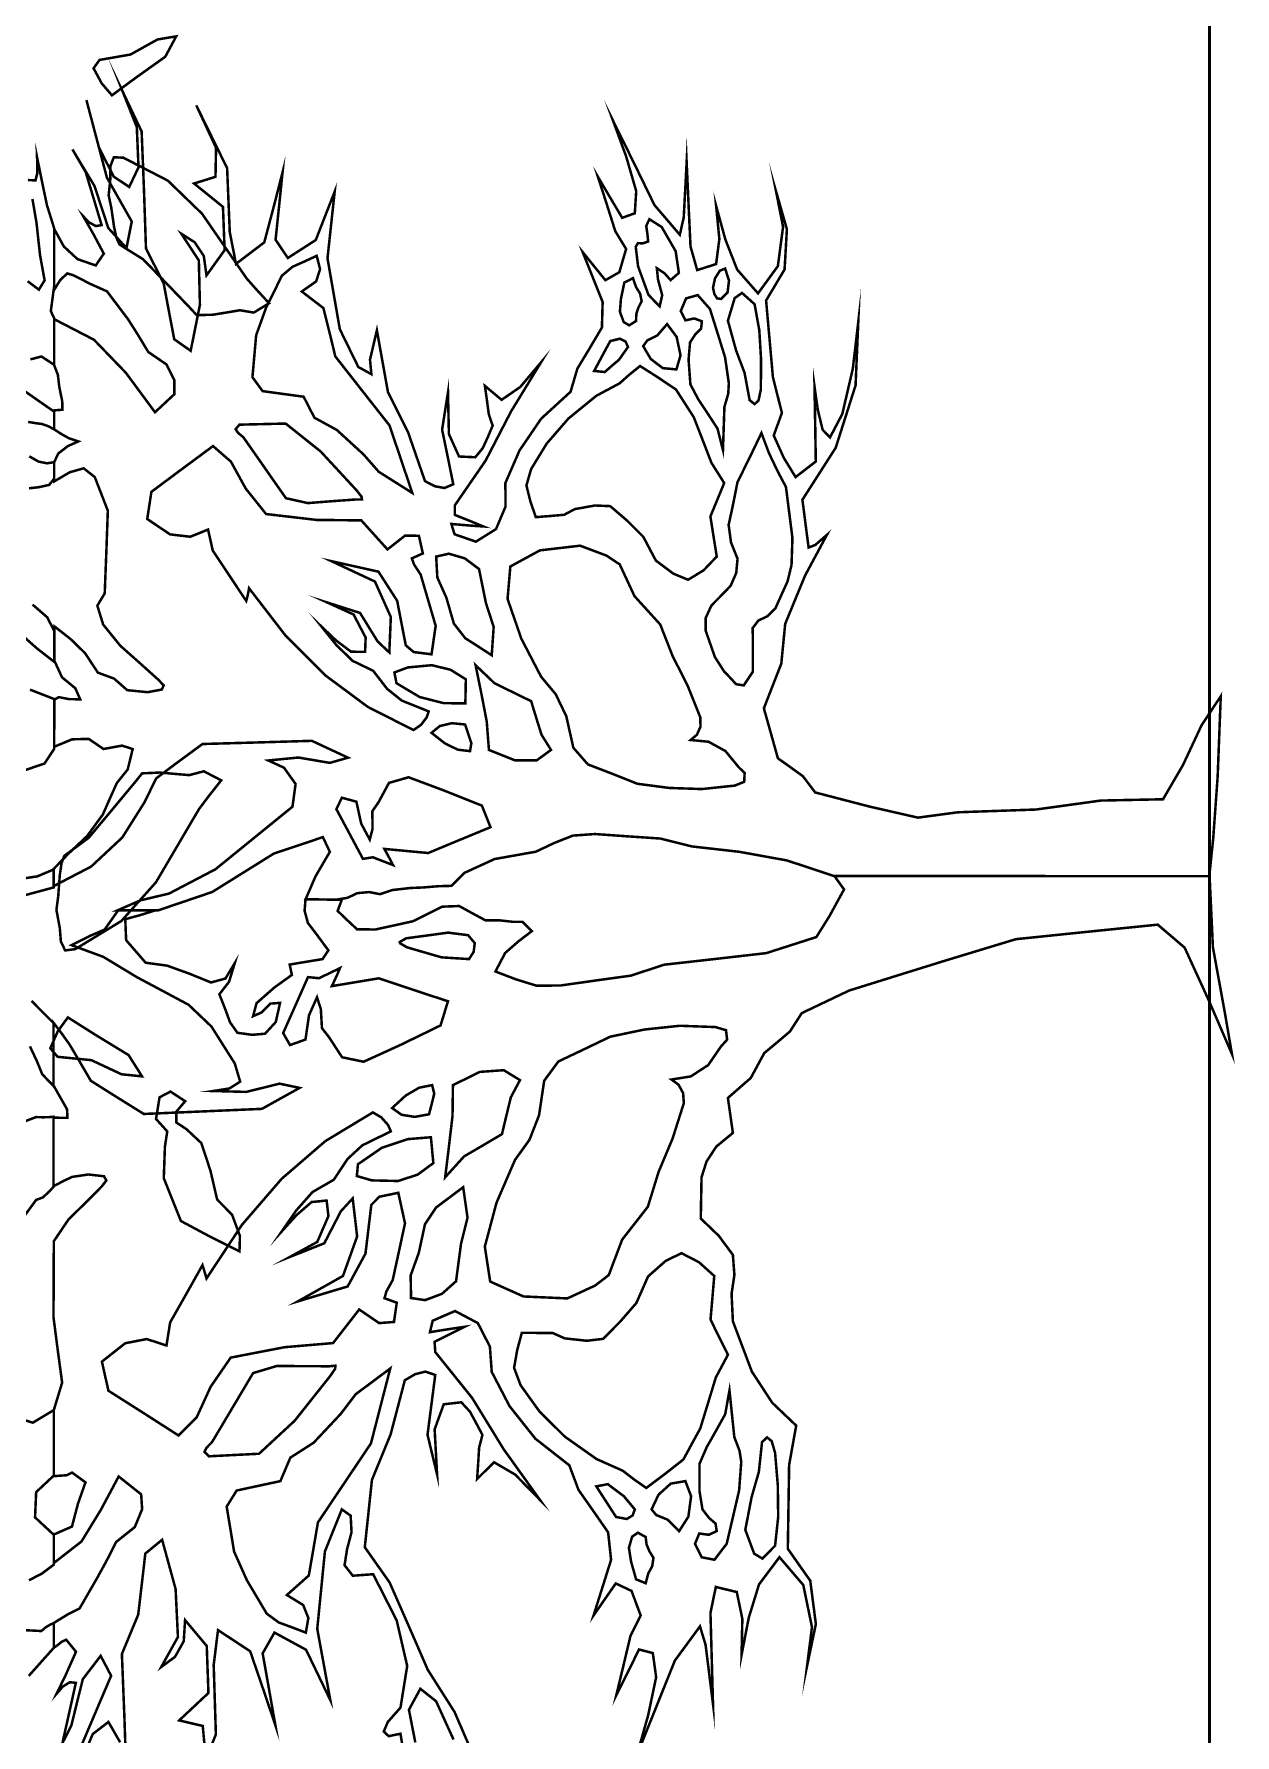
# Model space of a CAD drawing. Header units: millimetres. Extents: x 73 to 57768, y -40361 to 10065.
# Drawn here: x 23975 to 24402, y -5753 to -5148 of the extents above; entities that cross this region are included whole.
import ezdxf

# ---------------------------------------------------------------- set-up
doc = ezdxf.new("R2010")
doc.units = ezdxf.units.MM
doc.layers.add('atanka13pogled', color=185, linetype='Continuous', lineweight=13)
doc.layers.add('zemljiste', color=7, linetype='Continuous', lineweight=50)

msp = doc.modelspace()

# ---------------------------------------------------------------- linework, layer by layer
at = {"layer": 'atanka13pogled', "const_width": 0.9}
for points in [[(24025.561, -5148.423), (24018.878, -5149.545), (24009.298, -5154.889), (23998.269, -5156.82), (23996.15, -5159.792), (23999.064, -5165.193), (24002.689, -5169.417), (24011.148, -5163.188), (24021.669, -5155.682), (24025.561, -5148.423)], [(24393.35, -5447.424), (24394.753, -5433.928), (24396.329, -5411.936), (24397.437, -5383.34), (24390.612, -5393.661), (24384.007, -5407.787), (24376.886, -5420.023), (24354.682, -5420.49), (24331.618, -5423.681), (24303.742, -5424.663), (24289.636, -5426.562), (24272.658, -5422.691), (24253.028, -5417.592), (24248.706, -5411.838), (24244.237, -5408.614), (24239.769, -5405.438), (24237.284, -5396.53), (24234.776, -5387.646), (24240.984, -5371.739), (24242.371, -5357.567), (24249.43, -5340.425), (24257.226, -5325.885), (24255.143, -5327.698), (24253.084, -5329.486), (24250.707, -5330.415), (24249.962, -5324.776), (24249.242, -5319.112), (24248.497, -5313.4), (24260.357, -5294.875), (24267.428, -5272.666), (24268.385, -5250.089), (24266.442, -5266.761), (24262.705, -5282.843), (24258.331, -5291.192), (24255.695, -5288.483), (24253.969, -5281.305), (24252.807, -5273.071), (24253.048, -5286.445), (24253.264, -5299.769), (24246.066, -5305.334), (24241.835, -5298.398), (24238.291, -5290.503), (24241.205, -5282.462), (24238, -5269.785), (24236.785, -5256.101), (24235.57, -5242.465), (24242.158, -5231.4), (24242.977, -5217.069), (24239.106, -5203.573), (24241.618, -5216.213), (24239.76, -5230.229), (24232.697, -5239.924), (24225.27, -5231.453), (24221.083, -5220.772), (24217.781, -5208.766), (24218.931, -5220.564), (24217.773, -5229.489), (24211.041, -5231.637), (24208.668, -5223.24), (24207.964, -5208.213), (24207.285, -5193.186), (24206.777, -5203.082), (24206.245, -5212.903), (24204.854, -5219.042), (24195.822, -5208.479), (24188.509, -5193.473), (24181.098, -5178.491), (24185.755, -5191.177), (24189.332, -5203.519), (24188.832, -5211.418), (24184.343, -5213.022), (24180.026, -5205.762), (24175.684, -5198.379), (24178.806, -5208.049), (24181.88, -5217.768), (24185.739, -5224.124), (24183.324, -5232.39), (24178.356, -5235.23), (24170.27, -5225.228), (24173.838, -5234.154), (24177.382, -5243.006), (24177.12, -5252.078), (24172.779, -5259.432), (24168.387, -5266.712), (24165.961, -5274.949), (24155.477, -5284.549), (24147.791, -5295.844), (24142.758, -5307.433), (24142.811, -5315.819), (24139.427, -5323.835), (24132.261, -5328.316), (24128.476, -5327.003), (24124.666, -5325.689), (24123.533, -5322.018), (24127.293, -5322.345), (24131.079, -5322.648), (24134.913, -5322.902), (24129.871, -5320.832), (24124.781, -5318.785), (24124.748, -5315.389), (24135.707, -5299.482), (24144.8, -5281.906), (24155.464, -5264.453), (24148.045, -5273.26), (24141.411, -5277.818), (24135.465, -5272.85), (24136.182, -5277.916), (24136.849, -5282.958), (24138.228, -5286.993), (24136.526, -5291.044), (24134.7, -5295.022), (24132.04, -5298.263), (24126.254, -5297.997), (24122.653, -5290.021), (24122.317, -5275.17), (24120.226, -5288.437), (24122.236, -5298.144), (24124.195, -5307.876), (24121.073, -5309.21), (24117.705, -5308.604), (24114.141, -5306.77), (24108.154, -5289.485), (24100.939, -5274.998), (24097.014, -5253.073), (24094.559, -5263.523), (24095.05, -5268.696), (24090.385, -5266.11), (24083.813, -5252.675), (24079.427, -5227.43), (24081.989, -5203.683), (24078.596, -5212.367), (24075.253, -5220.928), (24065.304, -5227.328), (24060.938, -5220.821), (24062.194, -5208.863), (24063.426, -5196.832), (24060.21, -5209.359), (24056.919, -5221.763), (24046.852, -5229.427), (24044.634, -5218.104), (24043.693, -5195.339), (24032.709, -5172.967), (24039.753, -5188.092), (24039.552, -5198.429), (24031.936, -5200.81), (24042.216, -5209.117), (24042.797, -5224.545), (24036.355, -5233.515), (24035.386, -5226.608), (24032.133, -5221.713), (24027.406, -5218.71), (24033.618, -5228.183), (24034.011, -5243.967), (24030.72, -5260.365), (24024.865, -5256.26), (24022.987, -5246.385), (24021.109, -5236.388), (24014.805, -5223.948), (24014.106, -5203.407), (24013.262, -5182.286), (24006.523, -5168.105), (24011.544, -5180.755), (24012.146, -5195.049), (24008.844, -5202.026), (24003.344, -5198.375), (23998.065, -5187.998), (23993.596, -5171.089), (24000.9, -5198.723), (24009.752, -5214.351), (24007.85, -5223.792), (24001.392, -5216.647), (23996.481, -5201.694), (23988.624, -5188.657), (23993.355, -5196.8), (23996.195, -5206.22), (23999.01, -5215.616), (23997.025, -5215.968), (23994.697, -5214.748), (23992.492, -5212.522), (23995.872, -5218.423), (23999.792, -5225.773), (23996.911, -5229.98), (23990.421, -5227.729), (23985.575, -5223.244), (23982.105, -5216.942), (23982.105, -5238.708), (23984.303, -5235.128), (23986.795, -5232.824), (23989.066, -5233.515), (23994.987, -5236.547), (24000.933, -5239.212), (24008.402, -5249.095), (24012.003, -5254.775), (24015.629, -5260.798), (24022.103, -5265.226), (24024.922, -5270.915), (24024.918, -5275.817), (24018.014, -5282.241), (24007.649, -5268.197), (23996.301, -5256.436), (23982.105, -5249.095), (23982.105, -5265.447), (23983.439, -5268.917), (23983.938, -5273.173), (23984.978, -5278.265), (23985.043, -5279.836), (23985.06, -5281.333), (23982.105, -5281.579), (23982.105, -5288.318), (23984.61, -5289.951), (23987.409, -5291.51), (23990.724, -5292.628), (23987.016, -5294.277), (23983.603, -5296.909), (23982.105, -5300.031), (23982.105, -5306.882), (23987.675, -5303.607), (23992.63, -5302.2), (23996.58, -5305.334), (24001.228, -5317.28), (24000.696, -5332.024), (24000.114, -5346.768), (23998.793, -5348.896), (23997.496, -5351.122), (23999.563, -5357.816), (24005.624, -5365.326), (24012.47, -5371.412), (24019.341, -5377.595), (24021.108, -5379.498), (24020.445, -5380.959), (24015.363, -5381.904), (24008.128, -5381.18), (24003.446, -5377.067), (23997.684, -5374.943), (23993.133, -5368.023), (23987.871, -5362.896), (23982.216, -5358.48), (23982.216, -5370.745), (23984.913, -5376.605), (23989.647, -5380.501), (23991.386, -5384.446), (23987.388, -5384.375), (23983.783, -5383.667), (23982.216, -5384.555), (23982.105, -5401.349), (23988.526, -5398.678), (23994.431, -5398.534), (23999.673, -5402.123), (24006.278, -5400.92), (24010.083, -5402.147), (24008.291, -5409.415), (24004.428, -5414.257), (24001.915, -5419.859), (23999.452, -5425.437), (23993.841, -5433.13), (23987.274, -5439.326), (23981.884, -5444.884), (23981.884, -5450.96), (23995.287, -5443.988), (24006.381, -5433.626), (24014.258, -5421.128), (24018.461, -5412.551), (24026.666, -5406.429), (24034.919, -5400.356), (24054.37, -5399.8), (24073.845, -5399.219), (24086.739, -5405.218), (24080.261, -5407.071), (24069.093, -5405.168), (24058.343, -5406.212), (24063.942, -5408.786), (24068.067, -5414.576), (24066.961, -5422.674), (24039.527, -5444.957), (24023.001, -5453.598), (24012.875, -5456.003), (24004.645, -5459.578), (24019.12, -5459.578), (24038.382, -5453.039), (24060.295, -5439.379), (24077.79, -5433.503), (24080.261, -5438.745), (24075.171, -5447.449), (24071.602, -5455.711), (24082.872, -5455.711), (24086.584, -5455.097), (24090.026, -5453.452), (24094.253, -5453.059), (24098.157, -5453.816), (24102.502, -5452.339), (24108.837, -5451.623), (24113.433, -5451.423), (24118.937, -5450.977), (24123.533, -5450.849), (24128.132, -5446.25), (24138.895, -5441.307), (24153.586, -5438.696), (24160.187, -5435.566), (24166.837, -5432.951), (24174.69, -5432.398), (24186.279, -5433.224), (24197.868, -5434.002), (24209.163, -5436.817), (24226.011, -5438.728), (24242.956, -5441.794), (24259.657, -5447.315), (24393.35, -5447.424)], [(23982.105, -5216.721), (23979.548, -5208.516), (23977.702, -5199.697), (23976.028, -5191.419), (23976.131, -5194.279), (23976.11, -5197.14), (23975.475, -5199.706), (23972.758, -5199.575)], [(24002.136, -5199.028), (24002.161, -5194.555), (24003.364, -5191.457), (24006.777, -5191.625), (24022.569, -5199.773), (24034.776, -5211.579), (24050.642, -5234.605), (24054.1, -5238.518), (24058.638, -5243.436), (24053.184, -5246.759), (24048.273, -5245.928), (24043.435, -5246.743), (24038.598, -5247.532), (24035.73, -5247.598), (24032.886, -5247.688), (24030.091, -5244.66), (24021.919, -5236.168), (24013.771, -5227.775), (24006.999, -5223.556), (24005.37, -5222.48), (24004.281, -5220.103), (24003.463, -5216.375), (24002.456, -5209.447), (24001.523, -5204.999), (24002.136, -5199.028)], [(23974.379, -5206.302), (23975.808, -5214.622), (23977.092, -5226.288), (23978.721, -5235.255), (23976.691, -5238.598), (23972.652, -5235.59)], [(24196.677, -5230.974), (24197.082, -5234.964), (24198.592, -5240.574), (24197.672, -5244.564), (24193.673, -5240.415), (24189.995, -5230.299), (24189.164, -5223.35), (24189.966, -5222.028), (24191.676, -5222.131), (24193.584, -5221.472), (24193.305, -5218.698), (24192.904, -5215.923), (24194.025, -5213.516), (24198.417, -5216.312), (24203.372, -5224.901), (24204.522, -5232.632), (24201.579, -5235.198), (24199.398, -5232.755), (24196.677, -5230.974)], [(23973.659, -5263.421), (23977.587, -5262.39), (23982.105, -5265.336), (23982.105, -5248.763), (23980.927, -5246.254), (23981.516, -5241.88), (23982.105, -5237.383), (23982.105, -5216.721)], [(24109.611, -5310.969), (24101.5, -5286.923), (24091.867, -5274.688), (24082.209, -5262.354), (24080.123, -5253.739), (24077.962, -5245.15), (24070.277, -5239.261), (24075.408, -5235.648), (24076.783, -5231.273), (24075.58, -5226.555), (24071.291, -5228.535), (24066.978, -5230.467), (24063.205, -5233.626), (24057.537, -5245.105), (24054.03, -5254.816), (24052.708, -5269.756), (24056.33, -5274.728), (24063.635, -5275.722), (24070.939, -5276.717), (24074.773, -5284.181), (24082.758, -5288.552), (24092.264, -5297.268), (24097.694, -5303.447), (24103.665, -5307.22), (24109.611, -5310.969)], [(24220.985, -5231.084), (24219.107, -5231.854), (24217.376, -5234.588), (24216.675, -5237.935), (24217.15, -5240.145), (24218.116, -5241.692), (24219.549, -5241.913), (24221.861, -5239.572), (24222.356, -5235.341), (24220.985, -5231.084)], [(24188.17, -5234.509), (24185.1, -5236.081), (24183.873, -5241.999), (24183.529, -5246.443), (24184.871, -5250.126), (24186.827, -5251.304), (24189.274, -5249.757), (24189.372, -5247.237), (24190.134, -5244.912), (24191.263, -5242.686), (24190.731, -5240.002), (24189.291, -5237.71), (24188.17, -5234.509)], [(24205.185, -5246.222), (24206.863, -5249.524), (24209.989, -5248.849), (24212.699, -5249.868), (24212.445, -5252.405), (24210.447, -5254.402), (24208.5, -5257.382), (24207.972, -5263.487), (24208.622, -5272.343), (24211.482, -5277.712), (24214.899, -5282.872), (24218.268, -5288.057), (24220.212, -5295.721), (24220.731, -5280.355), (24222.086, -5275.694), (24222.311, -5271.966), (24220.981, -5262.734), (24218.3, -5254.091), (24215.571, -5245.449), (24211.233, -5240.542), (24207.092, -5241.7), (24205.185, -5246.222)], [(24231.482, -5243.79), (24227.005, -5239.76), (24224.394, -5241.598), (24221.98, -5249.648), (24224.893, -5260.246), (24227.905, -5268.218), (24229.714, -5277.933), (24231.482, -5279.365), (24232.881, -5278.047), (24233.692, -5274.176), (24233.781, -5263.548), (24233.159, -5253.092), (24231.482, -5243.79)], [(24183.529, -5256.055), (24180.071, -5256.923), (24177.227, -5262.186), (24174.358, -5267.546), (24178.147, -5267.915), (24180.66, -5265.705), (24183.197, -5263.569), (24186.402, -5259.018), (24185.555, -5257.07), (24183.529, -5256.055)], [(24200.323, -5250.863), (24196.816, -5254.934), (24193.26, -5256.698), (24191.816, -5258.708), (24194.513, -5263.287), (24198.805, -5266.54), (24203.639, -5266.994), (24205.111, -5261.977), (24203.711, -5255.364), (24200.323, -5250.863)], [(24151.929, -5302.462), (24150.247, -5308.277), (24151.659, -5313.993), (24153.586, -5319.588), (24158.644, -5319.186), (24163.702, -5318.736), (24167.508, -5316.714), (24174.677, -5315.442), (24180.079, -5315.667), (24186.07, -5320.803), (24191.836, -5326.561), (24196.325, -5335.044), (24202.533, -5339.696), (24207.796, -5341.878), (24213.329, -5338.51), (24218.002, -5333.619), (24216.872, -5326.487), (24215.743, -5319.354), (24220.653, -5307.433), (24216.102, -5300.231), (24212.976, -5292.095), (24209.825, -5284.009), (24203.495, -5274.152), (24197.041, -5269.818), (24190.71, -5265.779), (24186.868, -5268.872), (24183.393, -5271.966), (24175.131, -5276.385), (24165.212, -5284.472), (24157.502, -5293.344), (24151.929, -5302.462)], [(23972.853, -5285.691), (23975.366, -5286.109), (23977.776, -5286.412), (23979.99, -5287.205), (23982.105, -5288.318), (23982.105, -5282.02), (23976.728, -5278.284), (23971.35, -5274.524)], [(24089.613, -5313.289), (24091.679, -5313.314), (24091.56, -5312.307), (24089.722, -5309.975), (24077.008, -5296.221), (24064.539, -5286.272), (24048.067, -5286.661), (24046.722, -5288.253), (24047.536, -5289.526), (24049.505, -5291.192), (24054.558, -5298.402), (24059.587, -5305.637), (24064.642, -5312.847), (24072.417, -5314.583), (24081.027, -5313.911), (24089.613, -5313.289)], [(24227.615, -5379.473), (24230.827, -5374.664), (24230.847, -5366.86), (24230.818, -5359.032), (24232.811, -5356.417), (24236.081, -5354.834), (24238.884, -5352.071), (24241.037, -5347.251), (24243.214, -5342.455), (24244.63, -5336.603), (24244.949, -5327.006), (24243.795, -5317.95), (24242.641, -5308.869), (24239.494, -5302.878), (24236.544, -5296.667), (24233.913, -5289.644), (24229.779, -5298.259), (24225.376, -5307.143), (24223.747, -5315.389), (24222.237, -5322.329), (24223.085, -5328.631), (24225.405, -5334.393), (24224.934, -5339.48), (24222.966, -5344.001), (24219.991, -5347.099), (24216.111, -5351.036), (24214.073, -5355.464), (24214.024, -5359.916), (24215.69, -5364.651), (24217.33, -5369.361), (24220.542, -5374.391), (24222.745, -5376.715), (24224.898, -5379.064), (24227.615, -5379.473)], [(23973.156, -5309.312), (23976.605, -5308.939), (23980.35, -5308.101), (23982.105, -5305.887), (23982.105, -5300.031), (23979.592, -5300.419), (23976.589, -5299.826), (23973.266, -5297.931)], [(24113.368, -5332.515), (24111.968, -5326.225), (24107.033, -5326.172), (24100.772, -5331.079), (24091.462, -5320.741), (24075.498, -5320.569), (24057.57, -5318.482), (24050.315, -5309.41), (24045.048, -5299.822), (24038.676, -5294.285), (24027.693, -5302.416), (24016.734, -5310.572), (24015.253, -5320.25), (24023.371, -5325.718), (24030.557, -5326.569), (24036.908, -5324.007), (24038.59, -5331.504), (24044.545, -5340.45), (24050.499, -5349.42), (24050.904, -5347.901), (24051.235, -5346.408), (24051.492, -5344.889), (24064.449, -5361.698), (24078.577, -5375.855), (24093.802, -5387.152), (24110.053, -5395.384), (24112.709, -5393.542), (24114.726, -5390.89), (24115.467, -5388.754), (24105.846, -5384.879), (24100.669, -5380.733), (24095.689, -5374.28), (24088.376, -5370.749), (24082.561, -5365.105), (24077.237, -5358.48), (24082.528, -5363.53), (24087.82, -5367.5), (24092.817, -5367.54), (24093.005, -5362.445), (24088.724, -5354.256), (24079.337, -5349.971), (24091.032, -5353.7), (24097.252, -5363.812), (24101.434, -5367.761), (24101.974, -5355.141), (24096.327, -5342.52), (24080.883, -5335.277), (24097.575, -5338.989), (24104.225, -5349.354), (24107.29, -5365.22), (24110.135, -5367.622), (24113.322, -5368.011), (24116.461, -5368.424), (24117.939, -5358.263), (24115.242, -5349.084), (24112.594, -5340.028), (24110.241, -5336.435), (24109.459, -5334.266), (24113.368, -5332.515)], [(24133.366, -5338.039), (24128.333, -5334.266), (24122.637, -5332.605), (24118.119, -5333.619), (24118.524, -5341.059), (24121.728, -5348.204), (24124.416, -5357.486), (24128.476, -5362.691), (24133.174, -5365.687), (24137.896, -5368.756), (24138.588, -5358.656), (24135.842, -5350.202), (24133.366, -5338.039)], [(24225.847, -5408.643), (24227.93, -5410.652), (24227.778, -5413.815), (24224.411, -5415.161), (24212.715, -5416.389), (24201.117, -5415.996), (24189.716, -5414.499), (24180.942, -5411.004), (24172.119, -5407.607), (24166.955, -5401.682), (24164.443, -5390.457), (24160.702, -5382.669), (24155.464, -5376.38), (24148.429, -5362.846), (24143.531, -5348.699), (24144.525, -5337.155), (24155.051, -5331.414), (24169.357, -5329.748), (24178.778, -5333.288), (24183.463, -5336.406), (24188.714, -5347.701), (24197.892, -5357.816), (24202.275, -5369.009), (24207.615, -5379.513), (24212.146, -5390.853), (24212.215, -5394.197), (24210.934, -5397.049), (24208.721, -5398.919), (24215.1, -5399.549), (24221.088, -5402.856), (24225.847, -5408.643)], [(23970.205, -5361.189), (23976.106, -5366.414), (23982.105, -5371.076), (23982.105, -5360.026), (23979.654, -5355.243), (23974.428, -5350.705)], [(24128.505, -5385.882), (24128.677, -5377.325), (24123.25, -5373.924), (24116.571, -5372.291), (24108.027, -5373.093), (24103.239, -5374.877), (24103.976, -5378.699), (24112.25, -5383.631), (24120.82, -5385.812), (24128.505, -5385.882)], [(24132.151, -5372.291), (24134.193, -5382.346), (24136.112, -5392.327), (24136.902, -5402.455), (24146.068, -5406.138), (24153.958, -5406.138), (24159, -5402.455), (24155.62, -5397.049), (24153.762, -5391.103), (24151.929, -5385.108), (24145.401, -5381.908), (24138.899, -5378.732), (24132.151, -5372.291)], [(23971.155, -5409.85), (23978.655, -5407.325), (23982.105, -5402.123), (23982.105, -5384.335), (23973.524, -5380.991)], [(24116.461, -5396.378), (24119.408, -5393.959), (24123.68, -5392.94), (24128.394, -5393.395), (24129.54, -5396.742), (24130.637, -5400.065), (24130.162, -5402.897), (24125.8, -5402.361), (24121.266, -5400.155), (24116.461, -5396.378)], [(23984.127, -5465.862), (23984.504, -5470.633), (23986.034, -5473.833), (23989.651, -5473.374), (24006.065, -5463.348), (24018.354, -5449.59), (24033.737, -5423.433), (24037.113, -5418.96), (24041.594, -5413.284), (24035.394, -5410.064), (24030.197, -5411.431), (24024.976, -5410.981), (24019.705, -5410.506), (24016.595, -5410.67), (24013.46, -5410.785), (24010.645, -5414.263), (24002.517, -5424.039), (23994.39, -5433.766), (23987.441, -5438.902), (23985.723, -5440.182), (23984.741, -5442.814), (23984.127, -5446.968), (23983.562, -5454.518), (23982.924, -5459.416), (23984.127, -5465.862)], [(24137.454, -5429.966), (24134.402, -5422.286), (24127.543, -5419.565), (24120.66, -5416.818), (24108.289, -5412.19), (24101.32, -5414.192), (24097.567, -5421.128), (24095.39, -5424.271), (24095.472, -5430.581), (24094.474, -5434.386), (24091.429, -5428.703), (24089.71, -5420.882), (24084.529, -5419.47), (24082.598, -5423.567), (24087.345, -5432.426), (24092.043, -5441.237), (24095.607, -5440.68), (24099.196, -5442.088), (24102.761, -5443.446), (24101.762, -5441.516), (24100.739, -5439.633), (24099.667, -5437.702), (24115.258, -5439.158), (24126.356, -5434.55), (24137.454, -5429.966)], [(23981.995, -5444.994), (23981.995, -5451.402), (23970.921, -5454.394), (23957.343, -5456.697), (23945.533, -5457.921), (23941.785, -5459.231), (23938.233, -5460.884), (23935.147, -5462.782), (23925.866, -5463.114), (23934.324, -5454.308), (23946.024, -5450.78), (23961.996, -5447.424), (23969.391, -5448.464), (23976.073, -5447.49), (23981.995, -5444.994)], [(23985.183, -5755.427), (23987.535, -5744.983), (23989.839, -5734.588), (23987.67, -5734.363), (23985.231, -5735.882), (23982.989, -5738.456), (23986.21, -5731.802), (23989.896, -5723.527), (23986.414, -5719.23), (23984.826, -5719.951), (23983.435, -5721.089), (23981.995, -5722.103), (23981.995, -5713.265), (23987.053, -5710.154), (23991.153, -5708.124), (23997.242, -5697.575), (24000.741, -5691.219), (24004.167, -5684.447), (24010.833, -5679.122), (24013.443, -5672.759), (24013.083, -5667.476), (24005.087, -5661.113), (23998.707, -5673.058), (23991.837, -5684.267), (23981.995, -5691.94), (23981.995, -5681.774), (23988.453, -5678.95), (23990.564, -5670.897), (23993.264, -5663.212), (23988.501, -5659.717), (23986.611, -5660.666), (23981.995, -5661.002), (23981.995, -5637.467), (23984.962, -5627.699), (23983.411, -5616.262), (23981.884, -5604.431), (23981.995, -5577.361), (23987.29, -5569.52), (23992.831, -5564.135), (23999.01, -5557.915), (24000.7, -5555.742), (23999.861, -5554.232), (23994.259, -5553.605), (23988.448, -5554.473), (23985.191, -5556.053), (23981.884, -5557.804), (23981.884, -5533.386), (23986.869, -5533.451), (23986.697, -5530.374), (23981.884, -5521.895), (23981.884, -5499.576), (23984.712, -5503.275), (23987.564, -5507.294), (23989.95, -5511.288), (23995.188, -5520.258), (24004.601, -5526.183), (24014.037, -5532.06), (24035.046, -5531.151), (24056.081, -5530.243), (24069.503, -5522.779), (24062.374, -5521.273), (24050.482, -5524.211), (24038.786, -5523.884), (24044.52, -5522.98), (24048.338, -5520.553), (24046.41, -5514.05), (24042.241, -5507.482), (24038.095, -5500.914), (24029.948, -5493.167), (24011.635, -5483.395), (23999.607, -5476.127), (23988.293, -5471.954), (23994.804, -5468.692), (24000.087, -5466.412), (24004.977, -5459.468), (24018.125, -5459.578), (24012.903, -5461.223), (24007.436, -5462.721), (24007.739, -5470.185), (24014.688, -5478.215), (24022.299, -5479.246), (24030.279, -5482.118), (24037.948, -5485.245), (24043.088, -5483.853), (24046.41, -5478.362), (24044.373, -5485.04), (24040.935, -5489.435), (24043.096, -5494.935), (24044.724, -5499.416), (24047.36, -5503.16), (24052.598, -5503.885), (24057.214, -5503.488), (24061.02, -5499.31), (24062.542, -5492.505), (24059.067, -5492.779), (24056.035, -5495.876), (24052.93, -5497.255), (24054.178, -5492.611), (24060.484, -5487.058), (24066.741, -5482.561), (24065.967, -5478.865), (24071.823, -5477.896), (24077.679, -5476.926), (24079.754, -5473.791), (24077.556, -5470.853), (24075.359, -5467.866), (24072.445, -5464.047), (24071.275, -5459.713), (24071.602, -5455.601), (24084.529, -5455.822), (24083.036, -5459.771), (24086.355, -5462.959), (24089.943, -5466.318), (24096.475, -5466.384), (24103.153, -5464.927), (24109.832, -5463.446), (24115.033, -5460.863), (24120.21, -5458.257), (24126.295, -5458.032), (24130.972, -5460.602), (24135.649, -5463.122), (24140.547, -5463.114), (24145.373, -5463.65), (24148.798, -5463.646), (24152.15, -5466.981), (24147.374, -5470.631), (24142.672, -5474.748), (24139.222, -5481.344), (24146.515, -5484.132), (24153.881, -5486.403), (24162.425, -5486.317), (24174.89, -5484.545), (24187.38, -5482.822), (24199.329, -5478.914), (24217.466, -5476.88), (24235.627, -5474.798), (24253.469, -5469.081), (24258.126, -5461.621), (24263.323, -5452.123), (24259.878, -5447.315), (24393.461, -5447.424)], [(24393.461, -5447.424), (24394.639, -5472.702), (24398.911, -5496.138), (24401.415, -5510.735), (24393.243, -5491.792), (24384.58, -5472.85), (24375.008, -5464.661), (24349.763, -5467.223), (24324.494, -5469.834), (24299.322, -5477.477), (24282.233, -5482.785), (24265.144, -5488.118), (24248.276, -5496.151), (24244.049, -5502.719), (24239.502, -5506.561), (24234.907, -5510.404), (24230.123, -5519.239), (24221.975, -5526.356), (24223.747, -5538.8), (24217.858, -5543.657), (24214.351, -5549.006), (24212.588, -5554.6), (24212.314, -5569.275), (24218.718, -5575.43), (24223.747, -5582.222), (24224.287, -5589.335), (24223.281, -5596.103), (24223.747, -5605.868), (24230.499, -5623.767), (24237.767, -5634.89), (24246.287, -5642.993), (24243.77, -5657.017), (24243.537, -5671.949), (24243.303, -5686.856), (24251.292, -5698.225), (24253.289, -5713.645), (24250.154, -5728.622), (24251.901, -5714.738), (24248.812, -5699.747), (24240.321, -5689.84), (24233.045, -5699.551), (24229.403, -5711.398), (24226.841, -5724.644), (24227.115, -5711.79), (24225.13, -5702.252), (24217.67, -5700.447), (24215.767, -5709.704), (24216.222, -5725.958), (24216.675, -5742.212), (24215.35, -5731.609), (24214.024, -5721.031), (24212.035, -5714.48), (24203.077, -5726.682), (24196.354, -5743.452), (24189.606, -5760.223), (24193.571, -5746.186), (24196.432, -5732.567), (24195.241, -5723.982), (24190.338, -5722.701), (24186.295, -5730.898), (24182.203, -5739.119), (24184.785, -5728.438), (24187.318, -5717.757), (24190.931, -5710.612), (24187.658, -5701.847), (24182.051, -5699.195), (24174.137, -5710.612), (24177.276, -5700.676), (24180.39, -5690.789), (24179.33, -5681), (24174.08, -5673.438), (24168.78, -5665.876), (24165.519, -5657.135), (24153.446, -5647.678), (24144.222, -5636.06), (24137.896, -5623.877), (24137.241, -5614.874), (24132.953, -5606.51), (24124.859, -5602.221), (24120.869, -5603.923), (24116.878, -5605.675), (24115.909, -5609.735), (24119.997, -5609.076), (24124.085, -5608.441), (24128.173, -5607.856), (24122.878, -5610.495), (24117.558, -5613.135), (24117.786, -5616.806), (24130.902, -5633.118), (24142.128, -5651.394), (24155.022, -5669.399), (24146.265, -5660.458), (24138.735, -5656.058), (24132.703, -5661.996), (24133.067, -5656.407), (24133.407, -5650.866), (24134.582, -5646.307), (24132.388, -5642.17), (24130.146, -5638.033), (24127.069, -5634.706), (24120.807, -5635.413), (24117.566, -5644.346), (24118.45, -5660.449), (24115.037, -5646.27), (24116.412, -5635.626), (24117.786, -5624.982), (24114.292, -5623.775), (24110.675, -5624.68), (24106.959, -5626.861), (24101.913, -5646.102), (24095.247, -5662.349), (24092.706, -5686.305), (24101.541, -5698.847), (24108.363, -5714.385), (24115.135, -5729.948), (24124.662, -5744.95), (24132.127, -5762.236)], [(24129.83, -5476.926), (24120.05, -5476.304), (24113.904, -5474.528), (24107.733, -5472.727), (24105.29, -5471.307), (24105.13, -5470.869), (24107.401, -5469.523), (24114.898, -5468.524), (24122.371, -5467.501), (24129.5, -5468.417), (24131.844, -5471.237), (24131.463, -5474.327), (24129.83, -5476.926)], [(24122.317, -5491.952), (24119.673, -5500.534), (24112.512, -5504.032), (24105.301, -5507.531), (24092.284, -5513.469), (24084.62, -5511.869), (24080, -5504.769), (24077.458, -5501.516), (24077.053, -5494.653), (24075.691, -5490.516), (24072.831, -5496.965), (24071.59, -5505.575), (24066.078, -5507.531), (24063.639, -5503.247), (24068.075, -5493.29), (24072.486, -5483.333), (24076.369, -5483.73), (24080.13, -5481.942), (24083.866, -5480.129), (24082.95, -5482.306), (24081.984, -5484.434), (24080.994, -5486.538), (24097.698, -5483.767), (24110.032, -5487.872), (24122.317, -5491.952)], [(23973.486, -5507.974), (23975.958, -5513.211), (23977.865, -5517.909), (23981.884, -5522.116), (23981.884, -5499.687), (23974.035, -5491.801)], [(24013.407, -5518.676), (24006.106, -5517.927), (23995.368, -5512.905), (23983.353, -5511.714), (23980.739, -5508.641), (23983.427, -5502.597), (23986.999, -5497.683), (23996.645, -5503.788), (24008.623, -5511.097), (24013.407, -5518.676)], [(24219.549, -5507.974), (24221.709, -5505.608), (24221.292, -5502.236), (24217.56, -5501.123), (24204.829, -5500.661), (24192.319, -5501.99), (24180.104, -5504.548), (24170.859, -5508.984), (24161.615, -5513.371), (24156.569, -5520.238), (24154.736, -5532.551), (24151.331, -5541.255), (24146.183, -5548.412), (24139.619, -5563.595), (24135.437, -5579.268), (24137.344, -5591.724), (24149.212, -5597.032), (24164.811, -5597.724), (24174.69, -5593.16), (24179.559, -5589.421), (24184.331, -5576.792), (24193.473, -5565.096), (24197.287, -5552.705), (24202.255, -5540.879), (24206.29, -5528.193), (24206.028, -5524.641), (24204.415, -5521.653), (24201.87, -5519.795), (24208.761, -5518.695), (24214.941, -5514.672), (24219.549, -5507.974)], [(24121.323, -5554.6), (24122.653, -5543.686), (24123.934, -5532.772), (24124.085, -5521.784), (24133.685, -5517.078), (24142.181, -5516.472), (24147.951, -5520.016), (24144.693, -5526.13), (24143.106, -5532.686), (24141.542, -5539.242), (24134.802, -5543.224), (24128.062, -5547.157), (24121.323, -5554.6)], [(24102.429, -5529.961), (24105.813, -5532.351), (24110.499, -5533.096), (24115.577, -5532.171), (24116.527, -5528.52), (24117.427, -5524.846), (24116.682, -5521.784), (24112.029, -5522.725), (24107.303, -5525.483), (24102.429, -5529.961)], [(24048.101, -5580.992), (24037.944, -5575.902), (24027.247, -5570.172), (24021.141, -5554.917), (24021.555, -5543.601), (24022.386, -5538.278), (24018.379, -5533.813), (24019.648, -5526.116), (24023.519, -5524.09), (24028.766, -5527.515), (24025.614, -5531.223), (24025.581, -5535.078), (24029.207, -5537.459), (24034.523, -5542.439), (24037.776, -5552.331), (24040.146, -5562.541), (24045.449, -5567.914), (24048.248, -5575.472), (24048.101, -5580.992)], [(23967.123, -5574.39), (23975.697, -5562.666), (23978.086, -5561.782), (23980.157, -5559.866), (23981.884, -5558.025), (23981.884, -5533.054), (23980.01, -5533.206), (23977.939, -5533.234), (23975.697, -5533.165), (23964.312, -5537.47)], [(24104.086, -5599.238), (24103.1, -5606.105), (24097.817, -5606.514), (24090.717, -5601.669), (24081.411, -5613.623), (24064.15, -5615.092), (24044.974, -5618.795), (24037.829, -5629.177), (24032.894, -5639.976), (24026.412, -5646.527), (24013.935, -5638.531), (24001.433, -5630.584), (23999.121, -5620.232), (24007.412, -5613.684), (24015.064, -5612.194), (24022.103, -5614.485), (24023.412, -5606.256), (24029.19, -5596.087), (24034.919, -5585.868), (24035.439, -5587.493), (24035.91, -5589.069), (24036.355, -5590.62), (24048.981, -5571.517), (24063.108, -5555.139), (24078.665, -5541.722), (24095.578, -5531.507), (24098.566, -5533.255), (24100.989, -5535.984), (24101.987, -5538.248), (24091.854, -5543.207), (24086.559, -5548.093), (24081.657, -5555.483), (24074.094, -5559.85), (24068.3, -5566.402), (24063.094, -5573.936), (24068.378, -5568.1), (24073.759, -5563.419), (24079.116, -5562.887), (24079.758, -5568.419), (24075.785, -5577.611), (24065.967, -5582.996), (24078.289, -5578.098), (24084.178, -5566.717), (24088.397, -5562.113), (24089.981, -5575.675), (24084.935, -5589.728), (24068.841, -5598.796), (24086.604, -5593.472), (24092.951, -5581.764), (24095.025, -5564.434), (24097.887, -5561.524), (24101.262, -5560.824), (24104.639, -5560.124), (24107.021, -5570.998), (24104.835, -5581.11), (24102.65, -5591.173), (24100.395, -5595.252), (24099.711, -5597.662), (24104.086, -5599.238)], [(24116.241, -5540.346), (24117.108, -5549.542), (24111.543, -5553.655), (24104.529, -5555.926), (24095.21, -5555.705), (24089.87, -5554.158), (24090.275, -5549.959), (24098.848, -5544.055), (24107.962, -5541.022), (24116.241, -5540.346)], [(24125.19, -5591.615), (24120.177, -5596.083), (24114.182, -5598.342), (24109.169, -5597.58), (24109.034, -5589.536), (24111.918, -5581.539), (24114.141, -5571.284), (24118.081, -5565.371), (24122.906, -5561.766), (24127.731, -5558.136), (24129.282, -5569.001), (24126.954, -5578.319), (24125.19, -5591.615)], [(24148.172, -5628.628), (24145.856, -5622.437), (24146.953, -5616.147), (24148.613, -5609.956), (24154.114, -5610.005), (24159.614, -5610.054), (24163.861, -5611.945), (24171.715, -5612.804), (24177.554, -5612.117), (24183.639, -5605.978), (24189.372, -5599.381), (24193.559, -5589.887), (24199.881, -5584.322), (24205.455, -5581.625), (24211.691, -5584.845), (24217.117, -5589.735), (24216.463, -5597.478), (24215.784, -5605.27), (24221.98, -5617.801), (24217.662, -5625.891), (24214.916, -5634.938), (24212.146, -5643.987), (24206.106, -5655.085), (24199.476, -5660.29), (24192.92, -5665.201), (24188.558, -5662.169), (24184.54, -5659.063), (24175.242, -5654.925), (24163.976, -5646.978), (24154.944, -5638.049), (24148.172, -5628.628)], [(24080, -5621.888), (24082.221, -5621.676), (24082.16, -5622.764), (24080.331, -5625.425), (24067.735, -5641.286), (24055.065, -5653.022), (24037.24, -5653.931), (24035.611, -5652.343), (24036.364, -5650.878), (24038.344, -5648.848), (24043.206, -5640.672), (24048.068, -5632.496), (24052.93, -5624.319), (24061.298, -5621.798), (24070.674, -5621.831), (24080, -5621.888)], [(24101.766, -5622.662), (24094.895, -5649.344), (24085.471, -5663.38), (24076.022, -5677.465), (24074.409, -5686.918), (24072.773, -5696.371), (24064.972, -5703.32), (24070.771, -5706.884), (24072.617, -5711.504), (24071.713, -5716.69), (24066.9, -5714.868), (24062.088, -5713.096), (24057.791, -5709.949), (24050.732, -5698.053), (24046.177, -5687.851), (24043.538, -5671.83), (24047.094, -5666.117), (24054.898, -5664.431), (24062.653, -5662.77), (24066.196, -5654.422), (24074.503, -5649.093), (24084.087, -5638.904), (24089.481, -5631.82), (24095.636, -5627.241), (24101.766, -5622.662)], [(24210.267, -5685.089), (24211.781, -5681.41), (24215.162, -5681.88), (24218.002, -5680.559), (24217.568, -5677.866), (24215.268, -5675.886), (24212.92, -5672.825), (24211.847, -5666.232), (24211.855, -5656.619), (24214.466, -5650.616), (24217.76, -5644.813), (24221.005, -5638.961), (24222.531, -5630.507), (24224.258, -5647.064), (24226.108, -5651.958), (24226.73, -5655.92), (24225.973, -5666.036), (24223.767, -5675.562), (24221.537, -5685.089), (24217.191, -5690.761), (24212.625, -5689.877), (24210.267, -5685.089)], [(23973.139, -5698.082), (23977.776, -5695.667), (23981.995, -5692.491), (23981.995, -5681.885), (23975.316, -5675.677), (23975.709, -5666.694), (23981.995, -5660.781), (23981.995, -5637.467), (23974.539, -5641.965), (23964.259, -5638.826)], [(24238.774, -5685.752), (24234.281, -5690.38), (24231.334, -5688.6), (24228.166, -5680.117), (24230.426, -5668.401), (24232.979, -5659.533), (24234.133, -5648.848), (24235.926, -5647.199), (24237.571, -5648.546), (24238.774, -5652.715), (24239.731, -5664.153), (24239.879, -5675.492), (24238.774, -5685.752)], [(24185.96, -5676.25), (24182.146, -5675.525), (24178.651, -5670.086), (24175.131, -5664.648), (24179.228, -5663.846), (24182.121, -5666.039), (24184.965, -5668.184), (24188.832, -5672.829), (24188.059, -5674.994), (24185.96, -5676.25)], [(24204.632, -5680.559), (24200.463, -5676.467), (24196.465, -5674.854), (24194.799, -5672.825), (24197.283, -5667.591), (24201.633, -5663.658), (24206.842, -5662.77), (24208.872, -5668.143), (24207.906, -5675.407), (24204.632, -5680.559)], [(24108.571, -5772.323), (24105.412, -5752.709), (24103.325, -5753.122), (24101.238, -5753.584), (24099.445, -5751.935), (24100.894, -5748.527), (24103.153, -5745.953), (24105.412, -5743.427), (24107.802, -5728.557), (24104.054, -5712.335), (24095.689, -5695.916), (24088.422, -5696.444), (24085.5, -5692.7), (24086.408, -5686.967), (24087.984, -5680.968), (24087.669, -5675.067), (24084.529, -5672.825), (24078.51, -5687.79), (24075.78, -5715.351), (24080.441, -5740.776), (24076.12, -5731.781), (24071.799, -5722.811), (24060.553, -5716.69), (24056.343, -5724.076), (24058.614, -5736.889), (24060.885, -5749.726), (24056.42, -5736.512), (24051.906, -5723.347), (24040.444, -5715.805), (24038.914, -5728.225), (24039.691, -5752.922), (24029.616, -5778.011)], [(24036.036, -5761.086), (24035.018, -5749.93), (24026.633, -5747.958), (24037.048, -5738.19), (24036.438, -5721.449), (24028.731, -5712.27), (24028.245, -5719.787), (24025.131, -5725.34), (24020.224, -5728.953), (24026.178, -5718.265), (24025.356, -5701.192), (24020.556, -5683.653), (24014.569, -5688.568), (24013.321, -5699.399), (24012.048, -5710.281), (24006.232, -5724.32), (24007.117, -5746.604), (24007.899, -5769.51)], [(24192.699, -5699.121), (24189.286, -5697.722), (24187.494, -5691.387), (24186.733, -5686.526), (24187.887, -5682.527), (24189.925, -5681.132), (24192.699, -5682.659), (24193.023, -5685.339), (24194.034, -5687.749), (24195.462, -5690.06), (24195.04, -5693.048), (24193.636, -5695.618), (24192.699, -5699.121)], [(23973.061, -5732.125), (23981.995, -5722.103), (23981.995, -5713.265), (23980.505, -5713.985), (23978.991, -5714.901), (23977.575, -5716.137), (23971.826, -5715.834)], [(23991.003, -5758.848), (23997.905, -5742.599), (24002.404, -5732.068), (23998.678, -5724.976), (23992.315, -5733.271), (23988.211, -5749.865), (23980.669, -5764.643)], [(24124.302, -5754.784), (24118.086, -5741.132), (24112.483, -5736.688), (24108.42, -5744.16), (24110.691, -5755.807)], [(24005.603, -5755.745), (24001.441, -5748.51), (23995.843, -5752.835), (23990.982, -5764.478)]]:
    msp.add_lwpolyline(points, dxfattribs=at)
at = {"layer": 'zemljiste'}
msp.add_line((24393.461, -7875.981), (24393.461, -4812.426), dxfattribs=at)

doc.saveas('drawing.dxf')
